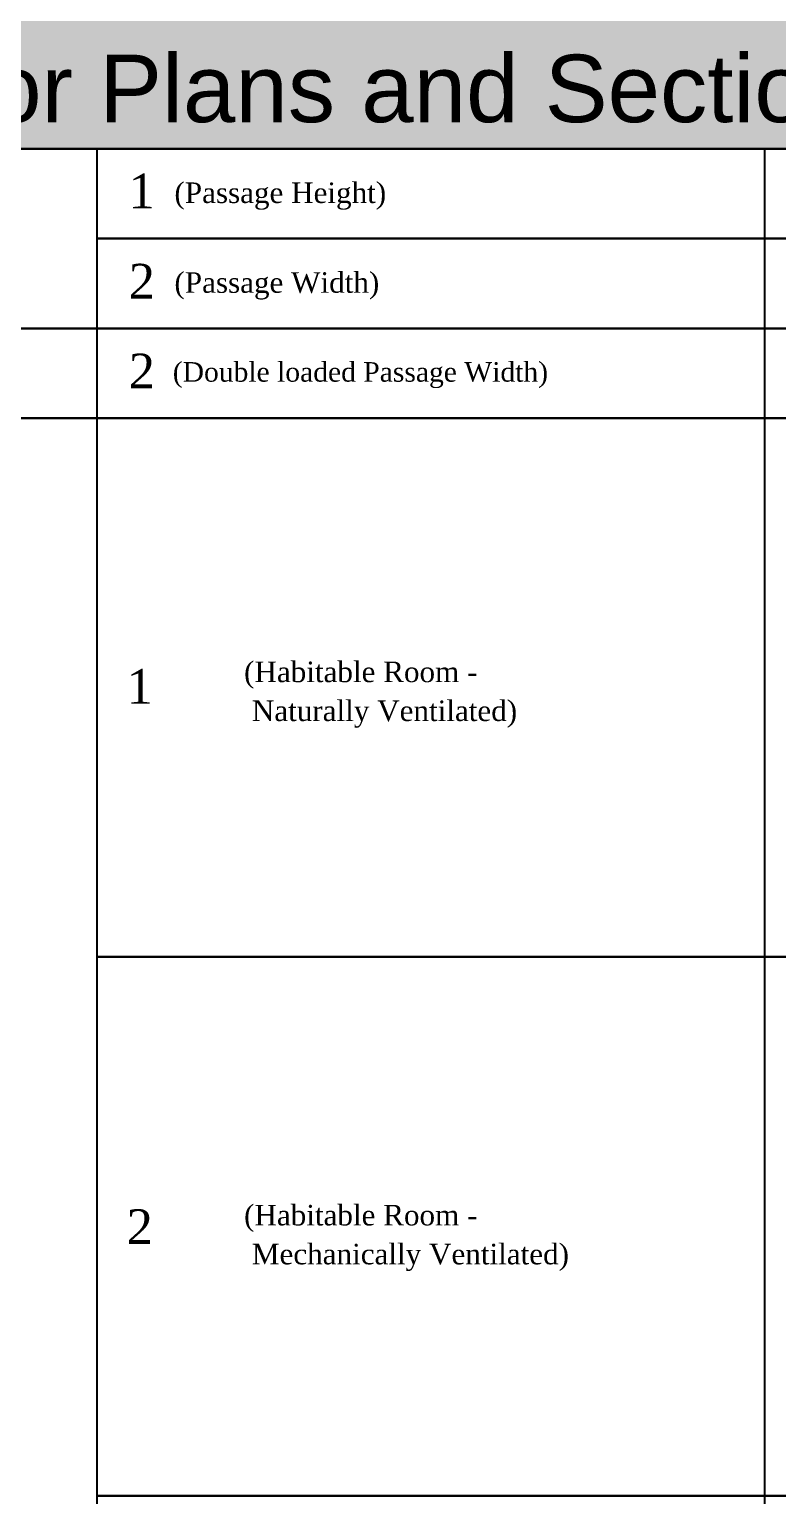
# Model space of a CAD drawing. Header units: millimetres. Extents: x -9481 to -9285, y 28735 to 28829.
# Drawn here: x -9462.12 to -9457.79, y 28757.72 to 28766.22 of the extents above; entities that cross this region are included whole.
import ezdxf

# ---------------------------------------------------------------- set-up
doc = ezdxf.new("R2010")
doc.units = ezdxf.units.MM
doc.linetypes.add('CONTINULUS', pattern=[0])
doc.layers.add('BLK_1_PLANTATION_GREENSTRIP', color=7, linetype='Continuous')
doc.layers.add('HATCH', color=7, linetype='Continuous')
doc.styles.add('MtXpl_Georgia', font='georgiab.ttf')
doc.styles.get("Standard").update_dxf_attribs({"font": 'arial.ttf', "height": 0.25})

# ---------------------------------------------------------------- blocks, each defined once
blk = doc.blocks.new('H3')
at = {"layer": 'HATCH', "linetype": 'CONTINULUS', "ltscale": 0.05, "true_color": 0xf7abae}
h = blk.add_hatch(color=241, dxfattribs=at)
h.dxf.hatch_style = 1
h.paths.add_polyline_path([(-9435.4551, 28800.3378), (-9435.4551, 28799.5645), (-9396.4272, 28799.5645), (-9396.4272, 28800.3378)])
blk.add_lwpolyline([(-9435.4551, 28800.3378), (-9396.4272, 28800.3378), (-9396.4272, 28799.5645), (-9435.4551, 28799.5645), (-9435.4551, 28800.3378)], close=True)
at = {"color": 18, "true_color": 0x000000, "insert": (-9423.7815, 28800.1103), "char_height": 0.391178, "attachment_point": 1}
blk.add_mtext_dynamic_manual_height_columns('Layers to be drawn on the Floor Plans and Sectional Elevations', width=16.982193, gutter_width=1.633, heights=[0], dxfattribs=at)

msp = doc.modelspace()

# ---------------------------------------------------------------- linework, layer by layer
for p, q in [((-9461.7318, 28765.5282), (-9461.7318, 28765.006)), ((-9457.8622, 28765.5282), (-9457.8622, 28765.0075)), ((-9461.7318, 28765.0075), (-9461.7318, 28764.4854)), ((-9457.8622, 28765.0075), (-9457.8622, 28764.4869)), ((-9461.7318, 28764.4869), (-9461.7318, 28763.9647)), ((-9457.8622, 28764.4869), (-9457.8622, 28763.9662)), ((-9461.7318, 28763.9662), (-9461.7318, 28760.8423)), ((-9457.8622, 28763.9662), (-9457.8622, 28763.4456)), ((-9457.8622, 28763.4456), (-9457.8622, 28762.9249)), ((-9457.8622, 28762.9249), (-9457.8622, 28762.4043)), ((-9457.8622, 28762.4043), (-9457.8622, 28761.8836)), ((-9457.8622, 28761.8836), (-9457.8622, 28761.363)), ((-9457.8622, 28761.363), (-9457.8622, 28760.8423)), ((-9461.7318, 28760.8423), (-9461.7318, 28757.7184)), ((-9457.8622, 28760.8423), (-9457.8622, 28760.3217)), ((-9457.8622, 28760.3217), (-9457.8622, 28759.801)), ((-9457.8622, 28759.801), (-9457.8622, 28759.2804)), ((-9457.8622, 28759.2804), (-9457.8622, 28758.7597)), ((-9457.8622, 28758.7597), (-9457.8622, 28758.2391)), ((-9457.8622, 28758.2391), (-9457.8622, 28757.7184)), ((-9461.7318, 28757.7184), (-9461.7318, 28757.1963)), ((-9457.8622, 28757.7184), (-9457.8622, 28757.1978))]:
    msp.add_line(p, q)
for points in [[(-9481.2579, 28765.0075), (-9481.2579, 28765.5282), (-9442.23, 28765.5282), (-9442.23, 28765.0075)], [(-9461.7318, 28765.0075), (-9455.6016, 28765.0075)], [(-9455.6016, 28765.0075), (-9461.7318, 28765.0075)], [(-9442.23, 28764.4869), (-9442.23, 28763.9662), (-9481.2579, 28763.9662), (-9481.2579, 28764.4869), (-9481.2579, 28764.4869)], [(-9470.8642, 28764.4869), (-9455.6016, 28764.4869)], [(-9455.6016, 28764.4869), (-9470.8642, 28764.4869)], [(-9481.2579, 28763.4456), (-9481.2579, 28763.9662), (-9442.23, 28763.9662), (-9442.23, 28763.4456)], [(-9442.23, 28763.4456), (-9442.23, 28760.8423), (-9461.7318, 28760.8423)], [(-9461.7318, 28760.8423), (-9442.23, 28760.8423), (-9442.23, 28760.3217)], [(-9442.23, 28760.3217), (-9442.23, 28757.7184), (-9461.7318, 28757.7184)], [(-9461.7318, 28757.7184), (-9442.23, 28757.7184), (-9442.23, 28757.1978), (-9461.7318, 28757.1978)]]:
    msp.add_lwpolyline(points)

# ---------------------------------------------------------------- block references
at = {"layer": 'BLK_1_PLANTATION_GREENSTRIP', "linetype": 'CONTINULUS'}
msp.add_blockref('H3', (-45.8028, -34.0364), dxfattribs=at)

# ---------------------------------------------------------------- texts
at = {"linetype": 'CONTINULUS', "style": 'MtXpl_Georgia'}
for s, height, p in [('1', 0.2012, (-9461.5473, 28765.1831)), ('(Passage Height)', 0.119406, (-9461.2813, 28765.214)), ('2', 0.2012, (-9461.5463, 28764.6602)), ('(Passage Width)', 0.119406, (-9461.2813, 28764.6933)), ('2', 0.2012, (-9461.5463, 28764.1395)), ('(Double loaded Passage Width)', 0.113436, (-9461.2907, 28764.1779)), ('(Habitable Room -', 0.119406, (-9460.8778, 28762.4357)), ('1', 0.2012, (-9461.5584, 28762.3101)), (' Naturally Ventilated)', 0.119406, (-9460.8778, 28762.2101)), ('2', 0.2012, (-9461.5584, 28759.178)), ('(Habitable Room -', 0.119406, (-9460.8778, 28759.2854)), (' Mechanically Ventilated)', 0.119406, (-9460.8778, 28759.0598))]:
    msp.add_text(s, height=height, dxfattribs=at).set_placement(p)

doc.saveas('drawing.dxf')
